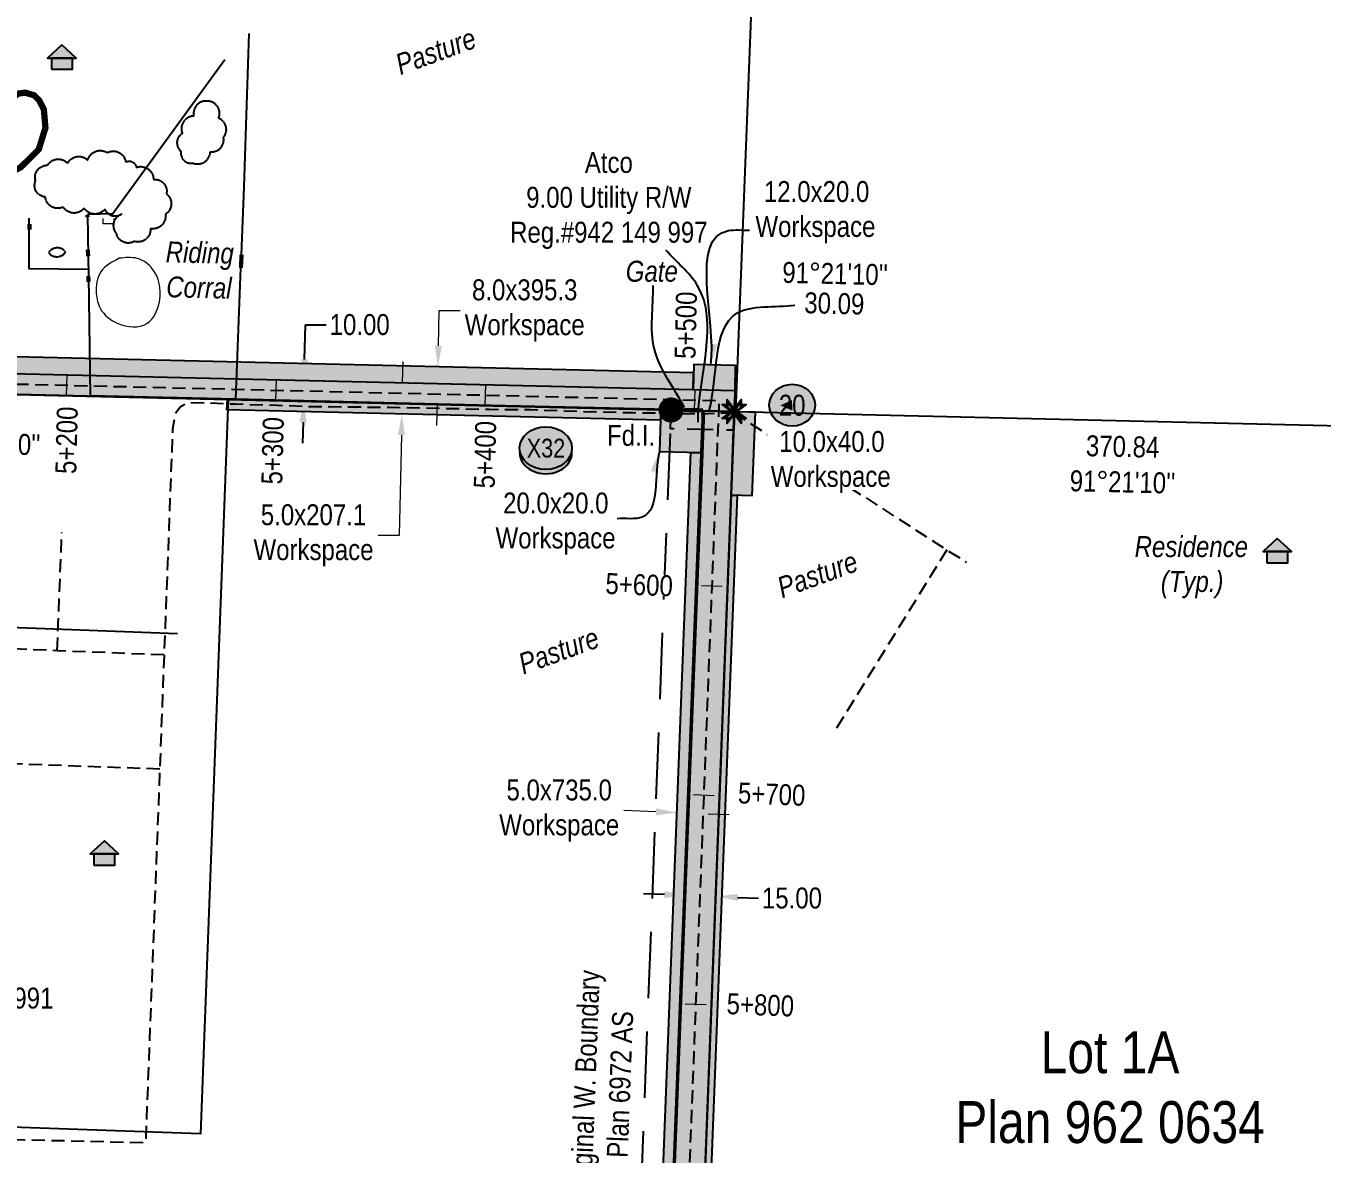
# Model space of a CAD drawing. Extents: x 309252 to 321570, y 5809412 to 5814891.
# Drawn here: x 313319 to 313938, y 5811653 to 5812192 of the extents above; entities that cross this region are included whole.
import ezdxf
from ezdxf.enums import TextEntityAlignment as Align

# ---------------------------------------------------------------- set-up
doc = ezdxf.new("R2010")
doc.units = 0
doc.header["$LTSCALE"] = 5
doc.header["$PDSIZE"] = 0.5
for name, pattern in [('0', [1, 1, 0]), ('DASHED2', [9.525, 6.35, -3.175]), ('foc-FLOWLINE', [3.75, 2.5, -1.25]), ('foc-TIELINE', [1.875, 1.25, -0.625]), ('UG_PIPE', [1.875, 1.25, -0.625])]:
    doc.linetypes.add(name, pattern=pattern)
doc.layers.get('Defpoints').update_dxf_attribs({"color": 9})
for name, color, linetype in [('AS-FENCE', 48, 'foc-FENCE'), ('AS-PIPE-UG', 44, 'UG_PIPE'), ('AS-RESIDENCE', 14, 'Continuous'), ('AS-ROADS', 254, 'Continuous'), ('AS-TELEPHONE', 224, 'foc-TEL'), ('C-SYMBOL', 7, 'Continuous'), ('CG-NOTES', 7, 'Continuous'), ('F-EZE', 190, 'foc-FLOWLINE'), ('L-BD', 7, 'Continuous'), ('L-BD1', 253, 'Continuous'), ('L-MON', 1, 'Continuous'), ('L-TITLEDB', 4, 'Continuous'), ('L-TITLEDB-T', 4, 'Continuous'), ('P-CROSSINGS', 250, 'Continuous'), ('P-ELEVATION', 7, 'Continuous'), ('P-IOP14', 10, 'Continuous'), ('P-IOP14-H', 21, 'Continuous'), ('P-IOP16', 10, 'Continuous'), ('P-IOP16-H', 21, 'Continuous'), ('P-LTO', 14, 'Continuous'), ('P-PROPOSED', 10, 'Continuous'), ('P-PROPOSED-H', 21, 'Continuous'), ('P-TEMP-H', 41, 'Continuous'), ('P-TEMP_ACCESS ROAD', 46, 'Continuous'), ('P-TXT', 4, 'Continuous'), ('T-BUSH', 110, '0'), ('T-TIE', 201, 'foc-TIELINE')]:
    doc.layers.add(name, color=color, linetype=linetype)
for name, color, linetype, lineweight in [('AS-GENERAL', 48, 'Continuous', 18), ('F-EZE-T', 190, 'Continuous', 9), ('P-TEMP-T', 46, 'Continuous', 18), ('T-TEXT', 48, 'Continuous', 18), ('T-TIE-T', 201, 'Continuous', 18)]:
    doc.layers.add(name, color=color, linetype=linetype, lineweight=lineweight)
doc.styles.add('175L', font='ARIALN.TTF', dxfattribs={"height": 20})
doc.styles.add('80', font='ARIALN.TTF', dxfattribs={"height": 10})
doc.styles.add('80CG', font='ARIALN.TTF', dxfattribs={"height": 10})
doc.styles.add('80L', font='ARIALN.TTF', dxfattribs={"height": 10})
doc.styles.add('80LS', font='ARIALNI.TTF', dxfattribs={"height": 10})
doc.styles.add('Crossing', font='ARIALN.TTF', dxfattribs={"height": 10})
doc.styles.add('foc-LtypeFont', font='ARIALN.TTF', dxfattribs={"height": 7.35})
doc.linetypes.add('foc-FENCE', pattern='A,10,-1,["X",foc-LtypeFont,S=0.2,R=0,X=-0.625,Y=-0.75],-1.24', length=12.24)
doc.linetypes.add('foc-TEL', pattern='A,2,-1,["T",foc-LtypeFont,S=0.2,R=0,X=-0.425,Y=-0.75],-1.24,8', length=12.24)
doc.dimstyles.new('Compass 5 000', dxfattribs={"dimscale": 5, "dimtxt": 9, "dimasz": 2, "dimexe": 0.2, "dimexo": 0.0625, "dimgap": 0.5, "dimtad": 0, "dimtih": 1, "dimtoh": 1, "dimzin": 0, "dimdsep": 46, "dimtxsty": '80CG', "dimcen": 0.1, "dimse1": 1, "dimse2": 1, "dimclrd": 256, "dimclrt": 256, "dimaunit": 1, "dimadec": 4, "dimazin": 0, "dimtfac": 0.06, "dimtofl": 0, "dimtmove": 0, "dimatfit": 1, "dimfxl": 0.2, "dimtolj": 1, "dimtzin": 0, "dimlwd": -1, "dimarcsym": 0})

# ---------------------------------------------------------------- blocks, each defined once
blk = doc.blocks.new('res_occ')
for points in [[(0.1, 0.89), (-1.26, -0.37), (1.46, -0.37)], [(-0.9, -1.43), (1.1, -1.43), (1.1, -0.37), (-0.9, -0.37)]]:
    blk.add_hatch(color=14).paths.add_polyline_path(points)
at = {"color": 14}
for points in [[(0.1, 0.89), (-1.26, -0.37), (1.46, -0.37)], [(-0.9, -1.43), (1.1, -1.43), (1.1, -0.37), (-0.9, -0.37)]]:
    blk.add_lwpolyline(points, close=True, dxfattribs=at)
blk = doc.blocks.new('*D463')
at = {"layer": 'Defpoints', "color": 0, "transparency": 16777216}
for p in [(313633.98, 5811775.57), (313648.97, 5811774.99), (313649.01, 5811775.93)]:
    blk.add_point(p, dxfattribs=at)
at = {"layer": 'P-TXT', "transparency": 16777216}
for p, q in [((313624.03, 5811776.9), (313614.04, 5811777.29)), ((313659, 5811775.54), (313668.99, 5811775.15))]:
    blk.add_line(p, q, dxfattribs=at)
for points in [[(313624.09, 5811778.57), (313623.96, 5811775.24), (313634.02, 5811776.51)], [(313659.06, 5811777.2), (313658.93, 5811773.87), (313649.01, 5811775.93)]]:
    blk.add_solid(points, dxfattribs=at)
at = {"layer": 'P-TXT', "transparency": 16777216, "insert": (313684.93, 5811775.15), "char_height": 10, "attachment_point": 5, "style": '80CG'}
blk.add_mtext('\\A1;15.00', dxfattribs=at)
blk = doc.blocks.new('*D464')
at = {"layer": 'Defpoints', "color": 0, "transparency": 16777216}
for p in [(313451.95, 5812022.43), (313509.43, 5812021.07), (313509.19, 5812011.08)]:
    blk.add_point(p, dxfattribs=at)
at = {"layer": 'P-TXT', "transparency": 16777216}
for p, q in [((313452.19, 5812032.42), (313452.58, 5812049)), ((313452.58, 5812049), (313462.58, 5812049)), ((313451.48, 5812002.45), (313451.24, 5811992.45))]:
    blk.add_line(p, q, dxfattribs=at)
for points in [[(313450.52, 5812032.46), (313453.85, 5812032.38), (313451.95, 5812022.43)], [(313449.81, 5812002.48), (313453.14, 5812002.41), (313451.71, 5812012.44)]]:
    blk.add_solid(points, dxfattribs=at)
at = {"layer": 'P-TXT', "transparency": 16777216, "insert": (313478.52, 5812049), "char_height": 10, "attachment_point": 5, "style": '80CG'}
blk.add_mtext('\\A1;10.00', dxfattribs=at)
blk = doc.blocks.new('TEMP')
h = blk.add_hatch(color=255)
h.dxf.hatch_style = 1
h.paths.add_polyline_path([(0, 0.25), (-0.67, 1.15), (-0.67, 0.67), (-1.15, 0.67), (-0.25, 0), (-1.15, -0.67), (-0.67, -0.67), (-0.67, -1.15), (0, -0.25), (0.67, -1.15), (0.67, -0.67), (1.15, -0.67), (0.25, 0), (1.15, 0.67), (0.67, 0.67), (0.67, 1.15)])
h.paths.add_polyline_path([(0.57, 0.85), (0.57, 0.57), (0.85, 0.57), (0.08, 0), (0.85, -0.57), (0.57, -0.57), (0.57, -0.85), (0, -0.08), (-0.57, -0.85), (-0.57, -0.57), (-0.85, -0.57), (-0.08, 0), (-0.85, 0.57), (-0.57, 0.57), (-0.57, 0.85), (0, 0.08)], flags=16)
h = blk.add_hatch(color=1)
h.dxf.hatch_style = 1
h.paths.add_polyline_path([(0, 0.08), (-0.57, 0.85), (-0.57, 0.57), (-0.85, 0.57), (-0.08, 0), (-0.85, -0.57), (-0.57, -0.57), (-0.57, -0.85), (0, -0.08), (0.57, -0.85), (0.57, -0.57), (0.85, -0.57), (0.08, 0), (0.85, 0.57), (0.57, 0.57), (0.57, 0.85)])
at = {"color": 1}
for p, q in [((-0.08, 0), (0.08, 0)), ((0, 0.08), (0, -0.08))]:
    blk.add_line(p, q, dxfattribs=at)
at = {"color": 255, "flags": 128}
blk.add_lwpolyline([(-0.25, 0), (-1.15, 0.67), (-0.67, 0.67), (-0.67, 1.15), (0, 0.25), (0.67, 1.15), (0.67, 0.67), (1.15, 0.67), (0.25, 0), (1.15, -0.67), (0.67, -0.67), (0.67, -1.15), (0, -0.25), (-0.67, -1.15), (-0.67, -0.67), (-1.15, -0.67)], close=True, dxfattribs=at)
at = {"color": 1, "flags": 128}
blk.add_lwpolyline([(-0.08, 0), (-0.85, 0.57), (-0.57, 0.57), (-0.57, 0.85), (0, 0.08), (0.57, 0.85), (0.57, 0.57), (0.85, 0.57), (0.08, 0), (0.85, -0.57), (0.57, -0.57), (0.57, -0.85), (0, -0.08), (-0.57, -0.85), (-0.57, -0.57), (-0.85, -0.57)], close=True, dxfattribs=at)
blk = doc.blocks.new('*D503')
at = {"layer": 'Defpoints', "color": 0, "transparency": 16777216}
for p in [(313498.68, 5812006.3), (313510.97, 5812006.01), (313511.1, 5812011.17)]:
    blk.add_point(p, dxfattribs=at)
at = {"layer": 'P-TEMP-T', "transparency": 16777216}
for p, q in [((313499.03, 5812021.46), (313499.27, 5812031.46)), ((313498.44, 5811996.3), (313497.3, 5811948.41)), ((313497.3, 5811948.41), (313487.3, 5811948.41))]:
    blk.add_line(p, q, dxfattribs=at)
for points in [[(313497.37, 5812021.5), (313500.7, 5812021.42), (313498.8, 5812011.46)], [(313496.77, 5811996.34), (313500.1, 5811996.26), (313498.68, 5812006.3)]]:
    blk.add_solid(points, dxfattribs=at)
at = {"layer": 'P-TEMP-T', "transparency": 16777216, "insert": (313456.48, 5811948.41), "char_height": 10, "attachment_point": 5, "style": '80CG'}
blk.add_mtext('\\A1;5.0x207.1\\PWorkspace', dxfattribs=at)
blk = doc.blocks.new('fdia')
at = {"color": 255, "const_width": 1}
blk.add_lwpolyline([(-0.5, 0, 1), (0.5, 0, 1)], format="xyb", close=True, dxfattribs=at)
blk = doc.blocks.new('Fdiaa')
blk.add_blockref('fdia', (0, 0))
blk = doc.blocks.new('fdib')
at = {"color": 1, "const_width": 1.6}
blk.add_lwpolyline([(-0.4, 0, 1), (0.4, 0, 1)], format="xyb", close=True, dxfattribs=at)
at = {"color": 1}
blk.add_circle((0, 0), 0.8, dxfattribs=at)
blk = doc.blocks.new('Fdibb')
blk.add_blockref('fdib', (0, 0))
blk = doc.blocks.new('fdicc')
for name in ['Fdibb', 'Fdiaa']:
    blk.add_blockref(name, (0, 0))
blk = doc.blocks.new('FDI')
blk.add_blockref('fdicc', (0, 0))
blk = doc.blocks.new('xing2')
h = blk.add_hatch(color=50)
h.dxf.hatch_style = 1
edge = h.paths.add_edge_path()
edge.add_ellipse((0, 0), major_axis=(-12.5, 0), ratio=0.816297, start_angle=0, end_angle=360)
h = blk.add_hatch(color=250)
h.dxf.hatch_style = 1
edge = h.paths.add_edge_path()
edge.add_ellipse((0, -2.05), major_axis=(-12.5, 0), ratio=0.816297, start_angle=0, end_angle=180)
edge.add_line((12.5, -2.05), (12.5, 0))
edge.add_ellipse((0, 0), major_axis=(-12.5, 0), ratio=0.816297, start_angle=0, end_angle=180, ccw=False)
edge.add_line((-12.5, 0), (-12.5, -2.05))
at = {"color": 250}
blk.add_ellipse((0, 0), major_axis=(-12.5, 0), ratio=0.816297, dxfattribs=at)
blk.add_ellipse((0, -2.05), major_axis=(-12.5, 0), ratio=0.816297, start_param=0, end_param=3.141593, dxfattribs=at)
at = {"color": 250, "style": 'Crossing'}
blk.add_attdef('CROSSING', text='', height=9, dxfattribs=at).set_placement((0.09, 0.02), align=Align.MIDDLE_CENTER)
at = {"color": 250, "style": 'Crossing', "flags": 1}
for tag, p in [('OWNER', (0.09, -12.49)), ('DESCRIPTION', (0.09, -25.77)), ('LOCATION', (0.09, -39.3)), ('DWG_REF', (0.09, -52.84))]:
    blk.add_attdef(tag, text='', height=9, dxfattribs=at).set_placement(p, align=Align.MIDDLE_CENTER)
blk = doc.blocks.new('*U574')
at = {"layer": 'P-ELEVATION'}
h = blk.add_hatch(color=111, dxfattribs=at)
h.dxf.hatch_style = 1
edge = h.paths.add_edge_path()
edge.add_ellipse((0, 0), major_axis=(-10.94, 0), ratio=0.913794, start_angle=0, end_angle=360)
at = {"layer": 'P-ELEVATION', "color": 7, "flags": 128}
blk.add_lwpolyline([(0, 0, 5, 0, 0), (-5.67, -0.08, 0, 0, 0)], format="xyseb", dxfattribs=at)
at = {"layer": 'P-ELEVATION', "color": 7}
blk.add_ellipse((0, 0), major_axis=(-10.94, 0), ratio=0.913794, dxfattribs=at)
at = {"layer": 'P-ELEVATION', "style": '80'}
blk.add_attdef('BEND', text='', height=10, dxfattribs=at).set_placement((0, 0), align=Align.MIDDLE_CENTER)
blk = doc.blocks.new('*D852')
at = {"layer": 'Defpoints', "color": 0, "transparency": 16777216}
for p in [(313515.86, 5812028.92), (313518.78, 5812028.85), (313518.59, 5812020.85)]:
    blk.add_point(p, dxfattribs=at)
at = {"layer": 'P-TEMP-T', "transparency": 16777216}
for p, q in [((313516.1, 5812038.91), (313516.5, 5812055.81)), ((313516.5, 5812055.81), (313526.5, 5812055.81)), ((313515.44, 5812010.92), (313515.2, 5812000.92))]:
    blk.add_line(p, q, dxfattribs=at)
for points in [[(313514.43, 5812038.95), (313517.76, 5812038.87), (313515.86, 5812028.92)], [(313513.77, 5812010.96), (313517.1, 5812010.88), (313515.67, 5812020.92)]]:
    blk.add_solid(points, dxfattribs=at)
at = {"layer": 'P-TEMP-T', "transparency": 16777216, "insert": (313557.32, 5812055.81), "char_height": 10, "attachment_point": 5, "style": '80CG'}
blk.add_mtext('\\A1;8.0x395.3\\PWorkspace', dxfattribs=at)
blk = doc.blocks.new('*D974')
at = {"layer": 'Defpoints', "color": 0, "transparency": 16777216}
for p in [(313630.11, 5811819.79), (313629.97, 5811816), (313635.11, 5811819.6)]:
    blk.add_point(p, dxfattribs=at)
at = {"layer": 'P-TEMP-T', "transparency": 16777216}
for p, q in [((313619.97, 5811816.38), (313604.61, 5811816.98)), ((313644.96, 5811815.42), (313654.95, 5811815.03))]:
    blk.add_line(p, q, dxfattribs=at)
for points in [[(313620.04, 5811818.05), (313619.91, 5811814.72), (313629.97, 5811816)], [(313645.02, 5811817.09), (313644.89, 5811813.75), (313634.96, 5811815.81)]]:
    blk.add_solid(points, dxfattribs=at)
at = {"layer": 'P-TEMP-T', "transparency": 16777216, "insert": (313573.79, 5811816.98), "char_height": 10, "attachment_point": 5, "style": '80CG'}
blk.add_mtext('\\A1;5.0x735.0\\PWorkspace', dxfattribs=at)

msp = doc.modelspace()

# ---------------------------------------------------------------- hatches: boundary and pattern name
at = {"layer": 'P-IOP14-H'}
h = msp.add_hatch(color=256, dxfattribs=at)
h.dxf.hatch_style = 1
h.paths.add_polyline_path([(313227.37, 5812043.567), (313257.599, 5812027.015), (313657.761, 5812017.562), (313657.374, 5812007.542), (313642.379, 5812007.923), (313254.931, 5812017.076), (313226.949, 5812032.397)])
at = {"layer": 'P-IOP16-H'}
h = msp.add_hatch(color=256, dxfattribs=at)
h.dxf.hatch_style = 1
h.paths.add_polyline_path([(313657.374, 5812007.542), (313626.901, 5811218.166), (313998.151, 5811209.24), (313997.578, 5811194.251), (313611.327, 5811203.538), (313642.378, 5812007.898)])
at = {"layer": 'P-PROPOSED-H'}
h = msp.add_hatch(color=256, dxfattribs=at)
h.dxf.hatch_style = 1
h.paths.add_polyline_path([(313227.37, 5812043.567), (313257.599, 5812027.015), (313657.761, 5812017.562), (313626.901, 5811218.166), (313997.94, 5811209.245), (314098.091, 5811206.812), (314097.727, 5811191.817), (313997.578, 5811194.251), (313611.327, 5811203.538), (313642.379, 5812007.923), (313254.931, 5812017.076), (313226.949, 5812032.397)])
at = {"layer": 'P-TEMP-H'}
h = msp.add_hatch(color=256, dxfattribs=at)
h.dxf.hatch_style = 1
h.paths.add_polyline_path([(313244.444, 5812034.218), (313257.599, 5812027.015), (313637.768, 5812018.034), (313637.957, 5812026.031), (313259.734, 5812034.966), (313248.286, 5812041.234)])
h = msp.add_hatch(color=256, dxfattribs=at)
h.dxf.hatch_style = 1
h.paths.add_polyline_path([(313637.768, 5812018.034), (313657.761, 5812017.562), (313658.044, 5812029.557), (313638.051, 5812030.03)])
h = msp.add_hatch(color=256, dxfattribs=at)
h.dxf.hatch_style = 1
h.paths.add_polyline_path([(313415.324, 5812013.287), (313622.384, 5812008.395), (313622.191, 5812003.399), (313415.136, 5812008.29)])
h = msp.add_hatch(color=256, dxfattribs=at)
h.dxf.hatch_style = 1
h.paths.add_polyline_path([(313621.612, 5811988.385), (313641.607, 5811987.912), (313642.378, 5812007.898), (313622.383, 5812008.371)])
h = msp.add_hatch(color=256, dxfattribs=at)
h.dxf.hatch_style = 1
h.paths.add_polyline_path([(313667.373, 5812007.333), (313665.824, 5811967.217), (313655.832, 5811967.602), (313657.375, 5812007.569)])
h = msp.add_hatch(color=256, dxfattribs=at)
h.dxf.hatch_style = 1
h.paths.add_polyline_path([(313613.255, 5811253.496), (313608.259, 5811253.689), (313636.608, 5811988.03), (313641.607, 5811987.912)])
h = msp.add_hatch(color=256, dxfattribs=at)
h.dxf.hatch_style = 1
h.paths.add_polyline_path([(313658.83, 5811967.487), (313631.442, 5811258.017), (313628.444, 5811258.133), (313655.832, 5811967.602), (313658.83, 5811967.487)])

# ---------------------------------------------------------------- linework, layer by layer
at = {"layer": 'AS-FENCE', "flags": 128}
for points in [[(313419.321, 5812013.401), (313421.809, 5812076.183), (313422.122, 5812082.422), (313423.286, 5812114.788), (313425.82, 5812188.109)], [(313414.129, 5812175.418), (313360.608, 5812101.987), (313348.573, 5812101.573)], [(313348.986, 5812075.326), (313320.747, 5812075.665), (313320.726, 5812099.883)], [(313348.476, 5812101.475), (313348.847, 5812081.643), (313348.962, 5812072.243), (313349.752, 5812014.961)], [(313611.541, 5811208.56), (313618.116, 5811373.484), (313621.929, 5811471.266), (313625.252, 5811559.685), (313632.197, 5811739.379), (313642.456, 5812007.993), (313642.567, 5812008.072), (313657.253, 5812007.683), (313658.3, 5812023.975)], [(313633.306, 5812008.299), (313547.926, 5812010.274), (313419.327, 5812013.401), (313349.749, 5812014.962)]]:
    msp.add_lwpolyline(points, dxfattribs=at)
at = {"layer": 'AS-FENCE', "const_width": 2, "flags": 128}
for points in [[(313348.475, 5812101.47), (313348.54, 5812100.389)], [(313320.855, 5812097.145), (313320.849, 5812094.366)], [(313348.705, 5812084.818), (313348.871, 5812081.701)], [(313421.805, 5812076.184), (313422.132, 5812082.424)], [(313348.964, 5812072.237), (313349.034, 5812069.462)], [(313642.501, 5812008.099), (313633.32, 5812008.302)]]:
    msp.add_lwpolyline(points, dxfattribs=at)
at = {"layer": 'AS-GENERAL', "flags": 128}
msp.add_lwpolyline([(313361.121, 5812099.65), (313361.1, 5812097.137), (313356.082, 5812097.168), (313356.039, 5812099.657)], dxfattribs=at)
at = {"layer": 'AS-GENERAL'}
msp.add_spline([(313363.654, 5812080.706), (313372.315, 5812080.641), (313379.629, 5812075.548), (313383.013, 5812060.933), (313376.863, 5812049.57), (313363.037, 5812049.591), (313354.747, 5812056.654), (313352.708, 5812063.999), (313354.927, 5812074.305), (313363.654, 5812080.706)], degree=3, dxfattribs=at)
at = {"layer": 'AS-PIPE-UG'}
msp.add_line((313383.048, 5811836.79), (313280.744, 5811840.372), dxfattribs=at)
at = {"layer": 'AS-PIPE-UG', "flags": 128}
for points in [[(313657.23, 5812006.874), (313654.969, 5812006.806), (313641.62, 5812006.351), (313608.957, 5812006.847), (313585.404, 5812007.468), (313559.749, 5812008.292), (313540.339, 5812008.455), (313524.199, 5812008.81), (313492.691, 5812009.438), (313453.539, 5812009.827), (313439.247, 5812010.434), (313419.049, 5812010.984), (313402.544, 5812011.673), (313396.159, 5812011.523), (313392.82, 5812009.553), (313390.245, 5812006.146), (313389.181, 5811999.126), (313389.183, 5811999.124), (313383.047, 5811836.771), (313376.301, 5811658.268), (313268.322, 5811660.822), (313253.246, 5811261.979), (313251.413, 5811213.468), (313247.261, 5811209.567), (313243.995, 5811123.31)], [(313657.23, 5812006.874), (313758.8, 5811941.455), (313768.311, 5811935.581)], [(313334.073, 5811893.311), (313336.327, 5811949.812)], [(313758.8, 5811941.455), (313705.646, 5811855.39)], [(313385.107, 5811891.274), (313334.073, 5811893.311), (313250.524, 5811896.645)]]:
    msp.add_lwpolyline(points, dxfattribs=at)
at = {"layer": 'AS-ROADS', "flags": 128}
msp.add_lwpolyline([(313223.762, 5812103.198, 3, 3, 0), (313260.255, 5812104.563, 3, 3, 0), (313269.936, 5812105.743, 3, 3, 0), (313273.554, 5812106.415, 3, 3, 0), (313280.648, 5812108.167, 3, 3, 0), (313291.985, 5812115.493, 3, 3, 0), (313295.493, 5812121.172, 3, 3, 0), (313307.924, 5812150.847, 3, 3, 0), (313307.924, 5812150.847, 3, 3, 0), (313312.248, 5812157.018, 3, 3, 0), (313315.465, 5812159.344, 3, 3, 0), (313318.818, 5812159.822, 3, 3, 0), (313323.13, 5812158.523, 3, 3, 0), (313325.457, 5812156.197, 3, 3, 0), (313327.716, 5812151.82, 3, 3, 0), (313328.469, 5812142.996, 3, 3, 0), (313325.252, 5812132.668, 3, 3, 0), (313316.675, 5812124.154, 3, 3, 0), (313305.793, 5812118.682, 3, 3, 0), (313280.648, 5812108.167, 0, 0, 0)], format="xyseb", dxfattribs=at)
at = {"layer": 'AS-TELEPHONE', "flags": 128}
msp.add_lwpolyline([(313197.113, 5811908.846), (313391.592, 5811901.509)], dxfattribs=at)
at = {"layer": 'F-EZE', "flags": 128}
msp.add_lwpolyline([(313657.465, 5812007.567), (313657.118, 5811998.573), (313626.946, 5811999.286), (313627.293, 5812008.28), (313657.465, 5812007.567)], dxfattribs=at)
at = {"layer": 'L-TITLEDB', "linetype": 'DASHED2'}
msp.add_line((313596.241, 5811203.901), (313627.293, 5812008.28), dxfattribs=at)
at = {"layer": 'L-TITLEDB', "flags": 128}
for points in [[(313627.964, 5812008.274), (313658.133, 5812007.56), (313689.436, 5812813.601), (313659.271, 5812814.336)], [(313415.689, 5812013.294), (314007.87, 5811999.29), (314038.467, 5812800.096)], [(313643.049, 5812007.917), (313611.663, 5811203.53)]]:
    msp.add_lwpolyline(points, dxfattribs=at)
msp.add_lwpolyline([(313226.3, 5812017.756), (313415.689, 5812013.294), (313402.433, 5811662.608), (313213.18, 5811669.305)], close=True, dxfattribs=at)
at = {"layer": 'P-TEMP_ACCESS ROAD'}
msp.add_lwpolyline([(313667.373, 5812007.333), (313665.824, 5811967.217), (313655.832, 5811967.602), (313657.375, 5812007.569)], close=True, dxfattribs=at)
at = {"layer": 'P-TXT', "color": 6, "flags": 128}
msp.add_lwpolyline([(313621.413, 5812008.394), (313622.771, 5812008.362)], dxfattribs=at)
at = {"layer": 'T-BUSH', "flags": 128}
for points in [[(313398.784, 5812126.209, 0.5205671), (313407.202, 5812131.605, 0.5205671), (313413.476, 5812138.504, 0.5205671), (313411.161, 5812147.567, 0.5205671), (313406.011, 5812155.769, 0.5205671), (313399.334, 5812148.646, 0.5205671), (313393.819, 5812140.343, 0.5205671), (313393.175, 5812131.828, 0.5205671)], [(313371.869, 5812124.141, -0.5205671), (313380.043, 5812118.382, -0.5205671), (313386.228, 5812111.518, -0.5205671), (313385.755, 5812101.731, -0.5205671), (313378.648, 5812094.922, -0.5205671), (313370.85, 5812088.768, -0.5205671), (313362.354, 5812092.727, -0.5205671), (313364.925, 5812101.89, -0.5205671), (313356.934, 5812104.197, -0.5205671), (313346.947, 5812104.691, -0.5205671), (313336.96, 5812105.184, -0.5205671), (313328.417, 5812110.006, -0.5205671), (313323.77, 5812117.758, -0.5205671), (313329.498, 5812125.126, -0.5205671), (313339.064, 5812126.066, -0.5205671), (313348.681, 5812127.535, -0.5205671), (313357.929, 5812131.166, -0.5205671), (313366.829, 5812126.721, -0.5205671)], [(313329.99, 5812083.419, 0.5205671), (313338.093, 5812083.73, 0.5205671)]]:
    msp.add_lwpolyline(points, format="xyb", close=True, dxfattribs=at)
at = {"layer": 'T-TIE-T'}
for p, q in [((313338.545, 5812015.101), (313338.781, 5812025.097)), ((313438.508, 5812012.739), (313438.744, 5812022.735)), ((313538.471, 5812010.378), (313538.707, 5812020.374)), ((313638.434, 5812008.016), (313638.67, 5812018.013)), ((313641.662, 5811924.532), (313651.653, 5811924.146)), ((313637.804, 5811824.615), (313647.796, 5811824.23)), ((313633.947, 5811724.699), (313643.939, 5811724.313))]:
    msp.add_line(p, q, dxfattribs=at)

# ---------------------------------------------------------------- block references
at = {"layer": 'AS-RESIDENCE', "xscale": 5.000000000000016, "yscale": 5.000000000000016, "zscale": 5.000000000000016}
for p in [(313335.817, 5812178.159), (313916.144, 5811942.482), (313356.135, 5811798.134)]:
    msp.add_blockref('res_occ', p, dxfattribs=at)
at = {"layer": 'L-MON', "color": 6, "xscale": 4.999542700000003, "yscale": 4.999542700000003, "zscale": 4.999542700000003}
msp.add_blockref('TEMP', (313657.374, 5812007.542), dxfattribs=at)
at = {"layer": 'P-CROSSINGS'}
msp.add_blockref('xing2', (313567.391, 5811990.039), dxfattribs=at).add_auto_attribs({'CROSSING': 'X32'})

# ---------------------------------------------------------------- texts
at = {"layer": 'AS-RESIDENCE', "insert": (313846.742, 5811948.045), "char_height": 9.99909, "attachment_point": 1, "style": '80L'}
msp.add_mtext_dynamic_manual_height_columns('\\pi1.8089;{\\fArial Narrow|b0|i1|c0|p34;Residence\\P\\pi14.311;(Typ.)}', width=56.90082, gutter_width=50, heights=[0], dxfattribs=at)
at = {"layer": 'C-SYMBOL', "color": 3, "insert": (313836.818, 5811711.563), "char_height": 19.99817, "width": 146.84414, "attachment_point": 2, "style": '175L'}
msp.add_mtext('Lot 1A\\PPlan 962 0634', dxfattribs=at)
at = {"layer": 'F-EZE-T', "insert": (313597.493, 5812108.322), "char_height": 9.99909, "attachment_point": 5, "style": '80CG'}
msp.add_mtext('\\A1;Atco\\P9.00 Utility R/W\\PReg.#942 149 997', dxfattribs=at)
at = {"layer": 'L-BD', "style": '80L'}
for s, rotation, p in [("91°21'10''", 358.6468, (313300.889, 5811992.254)), ('370.84', 358.6453, (313842.823, 5811990.832)), ("91°21'10''", 358.6453, (313842.775, 5811973.91))]:
    msp.add_text(s, height=9.9991, rotation=rotation, dxfattribs=at).set_placement(p, align=Align.MIDDLE)
at = {"layer": 'L-BD1', "insert": (313676.994, 5812079.096), "char_height": 9.99909, "width": 56.30222, "attachment_point": 1, "rotation": 358.645297, "line_spacing_factor": 0.855, "style": '80L'}
msp.add_mtext("\\pi3.4637;91°21'10''\\P\\pi14.305;30.09 ", dxfattribs=at)
at = {"layer": 'L-TITLEDB-T', "insert": (313217.398, 5811765.781), "char_height": 9.99909, "attachment_point": 1, "style": '80L'}
msp.add_mtext_dynamic_manual_height_columns('\\pi64.374;Lot 7\\P\\pi59.133;Block 1\\P\\pi40.99;Plan 032 0991', width=152.86655, gutter_width=50, heights=[0], dxfattribs=at)
at = {"layer": 'T-TEXT', "style": '80LS'}
for p in [(313514.828, 5812179.622), (313697.083, 5811929.741), (313573.538, 5811893.321)]:
    msp.add_text('Pasture', height=9.9991, rotation=20, dxfattribs=at).set_placement(p, align=Align.MIDDLE_CENTER)
at = {"layer": 'T-TEXT', "insert": (313402.294, 5812088.428), "char_height": 9.9991, "width": 31.89686, "attachment_point": 2, "rotation": 358.646768, "style": '80LS'}
msp.add_mtext('Riding\\PCorral', dxfattribs=at)
at = {"layer": 'T-TEXT', "insert": (313618.01, 5812074.471), "char_height": 9.99909, "attachment_point": 5, "style": '80CG'}
msp.add_mtext('\\A1;{\\fArial Narrow|b0|i1|c0|p34;Gate}', dxfattribs=at)

# ---------------------------------------------------------------- dimensions: what is measured, and where the dimension line sits
at = {"layer": 'P-TXT'}
dim = msp.add_linear_dim(base=(313451.951, 5812022.426), p1=(313509.189, 5812011.083), p2=(313509.426, 5812021.066), angle=88.644559, text='10.00', dimstyle='Compass 5 000', dxfattribs=at)
dim.commit()
dim.dimension.update_dxf_attribs({"geometry": '*D464', "text_midpoint": (313478.518, 5812049.003), "dimtype": 161})
dim = msp.add_aligned_dim(p1=(313633.984, 5811775.57), p2=(313648.971, 5811774.985), distance=0.942, text='15.00', dimstyle='Compass 5 000', dxfattribs=at)
dim.commit()
dim.dimension.update_dxf_attribs({"geometry": '*D463', "text_midpoint": (313684.93, 5811775.147)})

# ---------------------------------------------------------------- leaders
at = {"layer": 'L-BD1', "path_type": 1}
msp.add_leader([(313645.372, 5812007.862), (313658.562, 5812054.457), (313686.224, 5812058.378)], dimstyle='Compass 5 000', override={"dimgap": 0.5, "dimtad": 0}, dxfattribs=at)

# ---------------------------------------------------------------- next in the draw order: texts
at = {"layer": 'L-TITLEDB-T', "insert": (313579.031, 5811631.906), "char_height": 9.99909, "attachment_point": 1, "rotation": 87.789257, "style": '80L', "bg_fill": 3, "box_fill_scale": 1.15, "bg_fill_color": 256, "bg_fill_true_color": 256, "bg_fill_transparency": 0}
msp.add_mtext_dynamic_manual_height_columns('\\pi0.34485;Original W. Boundary\\P\\pi20.149;Plan 6972 AS', width=108.87899, gutter_width=50, heights=[0], dxfattribs=at)
at = {"layer": 'P-TEMP-T', "char_height": 9.99909, "attachment_point": 1, "style": '80L', "bg_fill": 3, "box_fill_scale": 1.15, "bg_fill_color": 256, "bg_fill_true_color": 256, "bg_fill_transparency": 0}
for s, insert in [('\\pi4.1859;10.0x40.0\\P\\pi0.13104;Workspace', (313674.655, 5811998.246)), ('\\pi3.7323;20.0x20.0\\P\\pi0.13104;Workspace', (313543.277, 5811968.845))]:
    msp.add_mtext_dynamic_manual_height_columns(s, width=56.90082, gutter_width=50, heights=[0], dxfattribs=dict(at, insert=insert))
at = {"layer": 'T-TIE-T', "char_height": 9.9991, "attachment_point": 2, "style": '80L', "bg_fill": 3, "box_fill_scale": 1, "bg_fill_color": 256, "bg_fill_transparency": 0}
for s, insert, width, rotation in [('5+500', (313629.211, 5812048.862), 11.03633, 88.644796), ('5+200', (313333.569, 5811993.94), 32.91881, 88.644722), ('5+300', (313431.923, 5811988.954), 11.03633, 88.644796), ('5+600', (313612.176, 5811929.852), 35.40552, 357.789257), ('5+700', (313675.439, 5811829.821), 35.40552, 357.789257), ('5+800', (313670.036, 5811729.186), 35.40552, 357.789257)]:
    msp.add_mtext(s, dxfattribs=dict(at, insert=insert, width=width, rotation=rotation))

# ---------------------------------------------------------------- next in the draw order: linework, layer by layer
at = {"layer": 'P-IOP14', "flags": 128}
msp.add_lwpolyline([(313227.37, 5812043.567), (313257.599, 5812027.015), (313657.761, 5812017.562), (313657.374, 5812007.542), (313642.379, 5812007.923), (313254.931, 5812017.076), (313226.949, 5812032.397)], close=True, dxfattribs=at)
at = {"layer": 'P-TEMP_ACCESS ROAD', "flags": 128}
for points in [[(313244.444, 5812034.218), (313257.599, 5812027.015), (313637.768, 5812018.034), (313637.957, 5812026.031), (313259.734, 5812034.966), (313248.286, 5812041.234)], [(313637.768, 5812018.034), (313657.761, 5812017.562), (313658.044, 5812029.557), (313638.051, 5812030.03)]]:
    msp.add_lwpolyline(points, close=True, dxfattribs=at)
at = {"layer": 'P-TEMP_ACCESS ROAD'}
msp.add_lwpolyline([(313658.83, 5811967.487), (313631.442, 5811258.017), (313628.444, 5811258.133), (313655.832, 5811967.602), (313658.83, 5811967.487)], close=True, dxfattribs=at)

# ---------------------------------------------------------------- next in the draw order: block references
at = {"layer": 'CG-NOTES', "xscale": 0.99990854, "yscale": 0.99990854, "zscale": 0.99990854}
msp.add_blockref('*U574', (313685.029, 5812010.555), dxfattribs=at).add_auto_attribs({'BEND': '20'})

# ---------------------------------------------------------------- next in the draw order: texts
at = {"layer": 'T-TIE-T', "insert": (313533.342, 5811987.075), "char_height": 9.9991, "width": 11.03633, "attachment_point": 2, "rotation": 88.644796, "style": '80L', "bg_fill": 3, "box_fill_scale": 1, "bg_fill_color": 256, "bg_fill_transparency": 0}
msp.add_mtext('5+400', dxfattribs=at)

# ---------------------------------------------------------------- next in the draw order: dimensions: what is measured, and where the dimension line sits
at = {"layer": 'P-TEMP-T'}
for base, p1, p2, angle, text, picture, middle in [((313498.675, 5812006.299), (313511.096, 5812011.17), (313510.974, 5812006.008), 268.643809, '\\pxqc;5.0x207.1\\PWorkspace', '*D503', (313456.483, 5811948.411)), ((313629.967, 5811815.998), (313635.109, 5811819.602), (313630.113, 5811819.795), 177.789257, '5.0x735.0\\PWorkspace', '*D974', (313573.788, 5811816.977))]:
    dim = msp.add_linear_dim(base=base, p1=p1, p2=p2, angle=angle, text=text, dimstyle='Compass 5 000', dxfattribs=at)
    dim.commit()
    dim.dimension.update_dxf_attribs({"geometry": picture, "text_midpoint": middle, "dimtype": 161})

# ---------------------------------------------------------------- next in the draw order: leaders
at = {"layer": 'F-EZE-T', "path_type": 1}
msp.add_leader([(313640.109, 5812002.434), (313639.686, 5812067.958), (313624.624, 5812084.644)], dimstyle='Compass 5 000', override={"dimgap": 0.5, "dimtad": 0}, dxfattribs=at)
at = {"layer": 'T-TEXT', "path_type": 1}
msp.add_leader([(313633.584, 5812009.417), (313619.24, 5812037.343), (313618.629, 5812067.686)], dimstyle='Compass 5 000', override={"dimgap": 0.5, "dimtad": 0}, dxfattribs=at)

# ---------------------------------------------------------------- next in the draw order: linework, layer by layer
at = {"layer": 'T-TIE', "flags": 128}
msp.add_lwpolyline([(310446.272, 5814098.021), (310513.604, 5814171.235), (310746.237, 5814103.841), (310647.884, 5813782.946), (310647.924, 5813769.066), (310648.7, 5813504.414), (310602.488, 5813431.512), (310566.587, 5813370.724), (310524.077, 5813208.581), (310516.028, 5813009.046), (310688.747, 5813002.014), (310756.95, 5812999.237), (310788.781, 5812918.166), (310785.199, 5812820.292), (310766.173, 5812308.237), (310849.248, 5812270.725), (310843.541, 5812133.962), (311136.84, 5812121.725), (311557.549, 5812104.172), (311728.657, 5812095.643), (311776.954, 5812078.376), (311796.059, 5812071.602), (311824.192, 5812061.435), (311962.875, 5812054.827), (312016.257, 5812067.299), (312411.661, 5812048.459), (312502.499, 5812059.147), (312743.537, 5812047.67), (312903.004, 5812060.083), (312918.776, 5812059.323), (313091.66, 5812051.084), (313117.396, 5812098.085), (313256.265, 5812022.045), (313650.07, 5812012.742), (313619.114, 5811210.852), (313997.758, 5811201.748), (314097.909, 5811199.315)], dxfattribs=at)

# ---------------------------------------------------------------- next in the draw order: dimensions: what is measured, and where the dimension line sits
at = {"layer": 'P-TEMP-T'}
dim = msp.add_linear_dim(base=(313515.862, 5812028.915), p1=(313518.588, 5812020.849), p2=(313518.777, 5812028.846), angle=88.646768, text='8.0x395.3\\PWorkspace', dimstyle='Compass 5 000', dxfattribs=at)
dim.commit()
dim.dimension.update_dxf_attribs({"geometry": '*D852', "text_midpoint": (313557.319, 5812055.808), "dimtype": 161})

# ---------------------------------------------------------------- next in the draw order: texts
at = {"layer": 'L-MON', "insert": (313595.571, 5812001.162), "char_height": 9.99909, "attachment_point": 1, "style": '80L', "bg_fill": 3, "box_fill_scale": 1.1, "bg_fill_color": 256, "bg_fill_transparency": 0}
msp.add_mtext_dynamic_manual_height_columns('\\pi1.0637;Fd.I.', width=22.04407, gutter_width=50, heights=[0], dxfattribs=at)
at = {"layer": 'P-TEMP-T', "insert": (313667.357, 5812117.593), "char_height": 9.99909, "attachment_point": 1, "style": '80L', "bg_fill": 3, "box_fill_scale": 1.15, "bg_fill_color": 256, "bg_fill_true_color": 256, "bg_fill_transparency": 0}
msp.add_mtext_dynamic_manual_height_columns('\\pi4.1859;12.0x20.0\\P\\pi0.13104;Workspace', width=56.90082, gutter_width=50, heights=[0], dxfattribs=at)

# ---------------------------------------------------------------- next in the draw order: linework, layer by layer
at = {"layer": 'P-IOP16', "flags": 128}
msp.add_lwpolyline([(313657.374, 5812007.542), (313626.901, 5811218.166), (313998.151, 5811209.24), (313997.578, 5811194.251), (313611.327, 5811203.538), (313642.379, 5812007.923)], close=True, dxfattribs=at)
at = {"layer": 'P-LTO'}
msp.add_lwpolyline([(313257.599, 5812027.015), (313657.761, 5812017.562), (313626.901, 5811218.166), (313997.94, 5811209.245), (314098.091, 5811206.812), (314097.727, 5811191.817), (313997.578, 5811194.251), (313611.327, 5811203.538), (313642.379, 5812007.923), (313254.931, 5812017.076), (313226.949, 5812032.397), (313227.37, 5812043.567)], close=True, dxfattribs=at)
at = {"layer": 'P-PROPOSED'}
msp.add_lwpolyline([(313227.37, 5812043.567), (313257.599, 5812027.015), (313657.761, 5812017.562), (313626.901, 5811218.166), (313997.94, 5811209.245), (314098.091, 5811206.812), (314097.727, 5811191.817), (313997.578, 5811194.251), (313611.327, 5811203.538), (313642.379, 5812007.923), (313254.931, 5812017.076), (313226.949, 5812032.397)], close=True, dxfattribs=at)
at = {"layer": 'P-TEMP_ACCESS ROAD'}
for points in [[(313415.324, 5812013.287), (313622.384, 5812008.395), (313622.191, 5812003.399), (313415.136, 5812008.29)], [(313621.612, 5811988.385), (313641.607, 5811987.912), (313642.378, 5812007.898), (313622.383, 5812008.371), (313621.612, 5811988.385)], [(313613.255, 5811253.496), (313608.259, 5811253.689), (313636.608, 5811988.03), (313641.607, 5811987.912)]]:
    msp.add_lwpolyline(points, close=True, dxfattribs=at)

# ---------------------------------------------------------------- next in the draw order: block references
at = {"layer": 'L-MON', "xscale": 4.999542700000003, "yscale": 4.999542700000003, "zscale": 4.999542700000003}
msp.add_blockref('FDI', (313627.186, 5812008.265), dxfattribs=at)

# ---------------------------------------------------------------- next in the draw order: leaders
at = {"layer": 'P-TEMP-T', "path_type": 1}
for points in [[(313646.233, 5812029.836), (313654.619, 5812093.976), (313664.638, 5812094.184)], [(313621.612, 5811988.385), (313613.46, 5811957.092), (313601.407, 5811956.373)]]:
    msp.add_leader(points, dimstyle='Compass 5 000', override={"dimgap": 0.5, "dimtad": 0}, dxfattribs=at)

doc.saveas('drawing.dxf')
